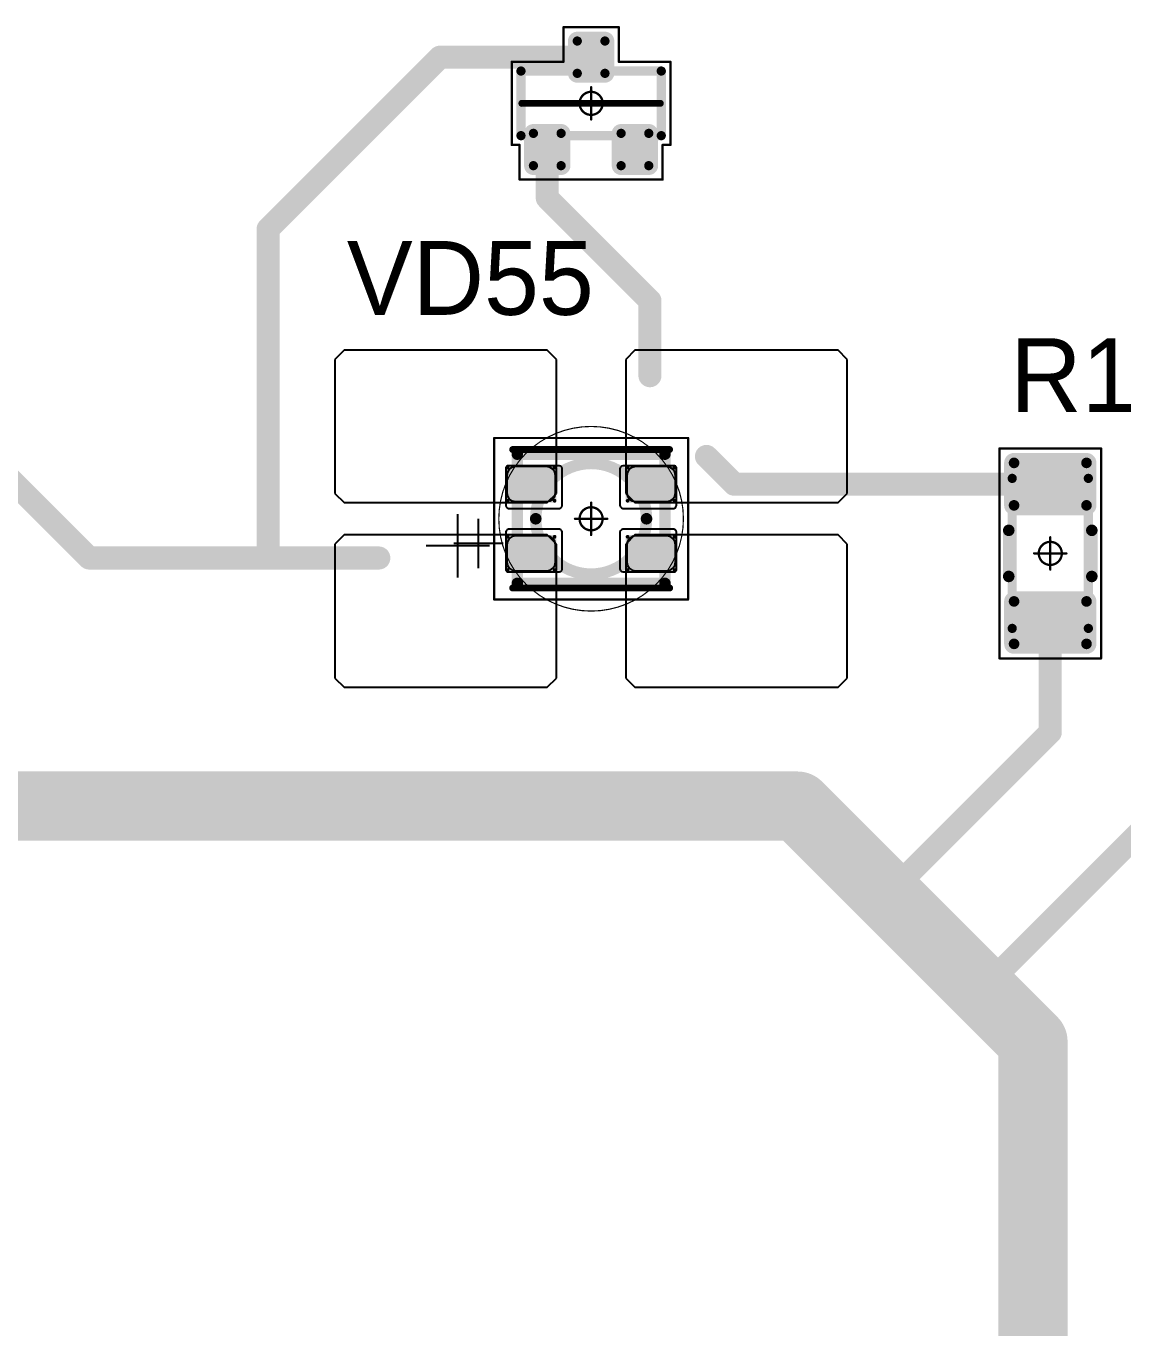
# Model space of a CAD drawing. Header units: millimetres. Extents: x 0 to 400, y 0 to 514.
# Drawn here: x 227.76 to 251.52, y 434.97 to 463.18 of the extents above; entities that cross this region are included whole.
import ezdxf

# ---------------------------------------------------------------- set-up
doc = ezdxf.new("R2010")
doc.units = ezdxf.units.MM
for name, color, linetype in [('Mechanical13', 56, 'Continuous'), ('Mechanical15', 56, 'Continuous'), ('Mechanical2', 216, 'Continuous'), ('TopLayer', 1, 'Continuous'), ('TopOverlay', 2, 'Continuous'), ('TopPaste', 8, 'Continuous'), ('TopSolder', 216, 'Continuous')]:
    doc.layers.add(name, color=color, linetype=linetype)

# ---------------------------------------------------------------- blocks, each defined once
blk = doc.blocks.new('SOT23_127')
at = {"layer": 'Mechanical13', "const_width": 0.2}
for points in [[(-0.7, 1.52), (0.7, 1.52)], [(-0.7, 1.52), (-0.7, -1.52)], [(0.7, 1.52), (0.7, -1.52)], [(-0.7, -1.52), (0.7, -1.52)]]:
    blk.add_lwpolyline(points, dxfattribs=at)
at = {"layer": 'Mechanical13', "const_width": 0.1}
for points in [[(-0.75, 1.52, 1), (-0.65, 1.52, 1)], [(-0.75, 1.52, 1), (-0.65, 1.52, 1)], [(0.65, 1.52, 1), (0.75, 1.52, 1)], [(0.65, 1.52, 1), (0.75, 1.52, 1)], [(-0.75, -1.52, 1), (-0.65, -1.52, 1)], [(-0.75, -1.52, 1), (-0.65, -1.52, 1)], [(0.65, -1.52, 1), (0.75, -1.52, 1)], [(0.65, -1.52, 1), (0.75, -1.52, 1)]]:
    blk.add_lwpolyline(points, format="xyb", close=True, dxfattribs=at)
at = {"layer": 'Mechanical15', "const_width": 0.05}
for points in [[(-0.9, 1.72), (-0.9, 1.55)], [(-0.9, 1.72), (0.9, 1.72)], [(0.9, 1.72), (0.9, 0.6)], [(-1.65, 1.55), (-1.65, -1.55)], [(-1.65, 1.55), (-0.9, 1.55)], [(0.9, 0.6), (1.65, 0.6)], [(1.65, 0.6), (1.65, -0.6)], [(0, 0.35), (0, -0.35)], [(-0.35, 0), (0.35, 0)], [(0.9, -0.6), (1.65, -0.6)], [(0.9, -0.6), (0.9, -1.72)], [(-1.65, -1.55), (-0.9, -1.55)], [(-0.9, -1.55), (-0.9, -1.72)], [(-0.9, -1.72), (0.9, -1.72)]]:
    blk.add_lwpolyline(points, dxfattribs=at)
at = {"layer": 'Mechanical15'}
for points, const_width in [([(-0.913, 1.72, 1), (-0.888, 1.72, 1)], 0.025), ([(-0.913, 1.72, 1), (-0.888, 1.72, 1)], 0.025), ([(0.888, 1.72, 1), (0.913, 1.72, 1)], 0.025), ([(0.888, 1.72, 1), (0.913, 1.72, 1)], 0.025), ([(-1.662, 1.55, 1), (-1.637, 1.55, 1)], 0.025), ([(-1.662, 1.55, 1), (-1.637, 1.55, 1)], 0.025), ([(-0.913, 1.55, 1), (-0.888, 1.55, 1)], 0.025), ([(-0.913, 1.55, 1), (-0.888, 1.55, 1)], 0.025), ([(0.888, 0.6, 1), (0.913, 0.6, 1)], 0.025), ([(0.888, 0.6, 1), (0.913, 0.6, 1)], 0.025), ([(1.637, 0.6, 1), (1.662, 0.6, 1)], 0.025), ([(1.637, 0.6, 1), (1.662, 0.6, 1)], 0.025), ([(-0.012, 0.35, 1), (0.012, 0.35, 1)], 0.025), ([(-0.362, 0, 1), (-0.337, 0, 1)], 0.025), ([(0.25, 0, 1), (-0.25, 0, 1)], 0.05), ([(-0.262, 0, 1), (-0.238, 0, 1)], 0.025), ([(0.238, 0, 1), (0.262, 0, 1)], 0.025), ([(0.337, 0, 1), (0.362, 0, 1)], 0.025), ([(-0.012, -0.35, 1), (0.012, -0.35, 1)], 0.025), ([(0.888, -0.6, 1), (0.913, -0.6, 1)], 0.025), ([(0.888, -0.6, 1), (0.913, -0.6, 1)], 0.025), ([(1.637, -0.6, 1), (1.662, -0.6, 1)], 0.025), ([(1.637, -0.6, 1), (1.662, -0.6, 1)], 0.025), ([(-1.662, -1.55, 1), (-1.637, -1.55, 1)], 0.025), ([(-1.662, -1.55, 1), (-1.637, -1.55, 1)], 0.025), ([(-0.913, -1.55, 1), (-0.888, -1.55, 1)], 0.025), ([(-0.913, -1.55, 1), (-0.888, -1.55, 1)], 0.025), ([(-0.913, -1.72, 1), (-0.888, -1.72, 1)], 0.025), ([(-0.913, -1.72, 1), (-0.888, -1.72, 1)], 0.025), ([(0.888, -1.72, 1), (0.913, -1.72, 1)], 0.025), ([(0.888, -1.72, 1), (0.913, -1.72, 1)], 0.025)]:
    blk.add_lwpolyline(points, format="xyb", close=True, dxfattribs=dict(at, const_width=const_width))
at = {"layer": 'TopLayer', "const_width": 0.1}
for points in [[(-1.4, 1.25, 1), (-1.3, 1.25, 1)], [(-0.7, 1.25, 1), (-0.6, 1.25, 1)], [(-1.4, 0.65, 1), (-1.3, 0.65, 1)], [(-0.7, 0.65, 1), (-0.6, 0.65, 1)], [(0.6, 0.3, 1), (0.7, 0.3, 1)], [(1.3, 0.3, 1), (1.4, 0.3, 1)], [(0.6, -0.3, 1), (0.7, -0.3, 1)], [(1.3, -0.3, 1), (1.4, -0.3, 1)], [(-1.4, -0.65, 1), (-1.3, -0.65, 1)], [(-0.7, -0.65, 1), (-0.6, -0.65, 1)], [(-1.4, -1.25, 1), (-1.3, -1.25, 1)], [(-0.7, -1.25, 1), (-0.6, -1.25, 1)]]:
    blk.add_lwpolyline(points, format="xyb", close=True, dxfattribs=at)
at = {"layer": 'TopLayer'}
for points in [[(-1.45, 1.25), (-1.45, 0.65), (-0.55, 1.25), (-0.55, 0.65)], [(-1.35, 1.35), (-1.35, 0.55), (-0.65, 1.35), (-0.65, 0.55)], [(0.55, 0.3), (0.55, -0.3), (1.45, 0.3), (1.45, -0.3)], [(0.65, 0.4), (0.65, -0.4), (1.35, 0.4), (1.35, -0.4)], [(-1.35, -0.55), (-1.35, -1.35), (-0.65, -0.55), (-0.65, -1.35)], [(-1.45, -0.65), (-1.45, -1.25), (-0.55, -0.65), (-0.55, -1.25)]]:
    blk.add_solid(points, dxfattribs=at)
at = {"layer": 'TopOverlay', "const_width": 0.15}
blk.add_lwpolyline([(0, 1.5), (0, -1.5)], dxfattribs=at)
at = {"layer": 'TopOverlay', "const_width": 0.075}
for points in [[(-0.038, 1.5, 1), (0.038, 1.5, 1)], [(-0.038, -1.5, 1), (0.038, -1.5, 1)]]:
    blk.add_lwpolyline(points, format="xyb", close=True, dxfattribs=at)
at = {"layer": 'TopPaste', "const_width": 0.075}
for points in [[(-1.387, 1.25, 1), (-1.313, 1.25, 1)], [(-0.687, 1.25, 1), (-0.613, 1.25, 1)], [(-1.387, 0.65, 1), (-1.313, 0.65, 1)], [(-0.687, 0.65, 1), (-0.613, 0.65, 1)], [(0.613, 0.3, 1), (0.687, 0.3, 1)], [(1.313, 0.3, 1), (1.387, 0.3, 1)], [(0.613, -0.3, 1), (0.687, -0.3, 1)], [(1.313, -0.3, 1), (1.387, -0.3, 1)], [(-1.387, -0.65, 1), (-1.313, -0.65, 1)], [(-0.687, -0.65, 1), (-0.613, -0.65, 1)], [(-1.387, -1.25, 1), (-1.313, -1.25, 1)], [(-0.687, -1.25, 1), (-0.613, -1.25, 1)]]:
    blk.add_lwpolyline(points, format="xyb", close=True, dxfattribs=at)
at = {"layer": 'TopPaste'}
for points in [[(-1.425, 1.25), (-1.425, 0.65), (-0.575, 1.25), (-0.575, 0.65)], [(-1.35, 1.325), (-1.35, 0.575), (-0.65, 1.325), (-0.65, 0.575)], [(0.575, 0.3), (0.575, -0.3), (1.425, 0.3), (1.425, -0.3)], [(0.65, 0.375), (0.65, -0.375), (1.35, 0.375), (1.35, -0.375)], [(-1.425, -0.65), (-1.425, -1.25), (-0.575, -0.65), (-0.575, -1.25)], [(-1.35, -0.575), (-1.35, -1.325), (-0.65, -0.575), (-0.65, -1.325)]]:
    blk.add_solid(points, dxfattribs=at)
at = {"layer": 'TopSolder', "const_width": 0.202}
for points in [[(-1.451, 1.25, 1), (-1.249, 1.25, 1)], [(-0.751, 1.25, 1), (-0.549, 1.25, 1)], [(-1.451, 0.65, 1), (-1.249, 0.65, 1)], [(-0.751, 0.65, 1), (-0.549, 0.65, 1)], [(0.549, 0.3, 1), (0.751, 0.3, 1)], [(1.249, 0.3, 1), (1.451, 0.3, 1)], [(0.549, -0.3, 1), (0.751, -0.3, 1)], [(1.249, -0.3, 1), (1.451, -0.3, 1)], [(-1.451, -0.65, 1), (-1.249, -0.65, 1)], [(-0.751, -0.65, 1), (-0.549, -0.65, 1)], [(-1.451, -1.25, 1), (-1.249, -1.25, 1)], [(-0.751, -1.25, 1), (-0.549, -1.25, 1)]]:
    blk.add_lwpolyline(points, format="xyb", close=True, dxfattribs=at)
at = {"layer": 'TopSolder'}
for points in [[(-1.35, 1.452), (-1.35, 0.448), (-0.65, 1.452), (-0.65, 0.448)], [(-1.552, 1.25), (-1.552, 0.65), (-0.448, 1.25), (-0.448, 0.65)], [(0.448, 0.3), (0.448, -0.3), (1.552, 0.3), (1.552, -0.3)], [(0.65, 0.502), (0.65, -0.502), (1.35, 0.502), (1.35, -0.502)], [(-1.35, -0.448), (-1.35, -1.452), (-0.65, -0.448), (-0.65, -1.452)], [(-1.552, -0.65), (-1.552, -1.25), (-0.448, -0.65), (-0.448, -1.25)]]:
    blk.add_solid(points, dxfattribs=at)
blk = doc.blocks.new('E65F_300')
at = {"layer": 'Mechanical13'}
for p, q in [((2.441, 1.071), (2.441, 0)), ((1.905, 0.536), (2.976, 0.536))]:
    blk.add_line(p, q, dxfattribs=at)
at = {"layer": 'Mechanical13', "const_width": 0.25}
for points in [[(-1.6, 1.4), (-1.6, -1.4)], [(1.6, 1.4), (-1.6, 1.4)], [(1.6, 1.4), (1.6, -1.4)], [(1.6, -1.4), (-1.6, -1.4)]]:
    blk.add_lwpolyline(points, dxfattribs=at)
at = {"layer": 'Mechanical13'}
for points, const_width in [([(-1.663, 1.4, 1), (-1.538, 1.4, 1)], 0.125), ([(-1.663, 1.4, 1), (-1.538, 1.4, 1)], 0.125), ([(1.537, 1.4, 1), (1.662, 1.4, 1)], 0.125), ([(1.537, 1.4, 1), (1.662, 1.4, 1)], 0.125), ([(1.2, 0, 1), (-1.2, 0, 1)], 0.25), ([(-1.263, 0, 1), (-1.138, 0, 1)], 0.125), ([(1.137, 0, 1), (1.262, 0, 1)], 0.125), ([(-1.663, -1.4, 1), (-1.538, -1.4, 1)], 0.125), ([(-1.663, -1.4, 1), (-1.538, -1.4, 1)], 0.125), ([(1.537, -1.4, 1), (1.662, -1.4, 1)], 0.125), ([(1.537, -1.4, 1), (1.662, -1.4, 1)], 0.125)]:
    blk.add_lwpolyline(points, format="xyb", close=True, dxfattribs=dict(at, const_width=const_width))
at = {"layer": 'Mechanical15', "const_width": 0.05}
for points in [[(2.1, 1.75), (-2.1, 1.75)], [(-2.1, 1.75), (-2.1, -1.75)], [(2.1, 1.75), (2.1, -1.75)], [(0, 0.35), (0, -0.35)], [(0, 0.35), (0, -0.35)], [(0.35, 0), (-0.35, 0)], [(0.35, 0), (-0.35, 0)], [(2.1, -1.75), (-2.1, -1.75)]]:
    blk.add_lwpolyline(points, dxfattribs=at)
at = {"layer": 'Mechanical15'}
for points, const_width in [([(-2.113, 1.75, 1), (-2.088, 1.75, 1)], 0.025), ([(-2.113, 1.75, 1), (-2.088, 1.75, 1)], 0.025), ([(2.087, 1.75, 1), (2.112, 1.75, 1)], 0.025), ([(2.087, 1.75, 1), (2.112, 1.75, 1)], 0.025), ([(-0.013, 0.35, 1), (0.012, 0.35, 1)], 0.025), ([(-0.013, 0.35, 1), (0.012, 0.35, 1)], 0.025), ([(-0.363, 0, 1), (-0.338, 0, 1)], 0.025), ([(-0.363, 0, 1), (-0.338, 0, 1)], 0.025), ([(0.25, 0, 1), (-0.25, 0, 1)], 0.05), ([(0.25, 0, 1), (-0.25, 0, 1)], 0.05), ([(-0.263, 0, 1), (-0.238, 0, 1)], 0.025), ([(-0.263, 0, 1), (-0.238, 0, 1)], 0.025), ([(0.237, 0, 1), (0.262, 0, 1)], 0.025), ([(0.237, 0, 1), (0.262, 0, 1)], 0.025), ([(0.337, 0, 1), (0.362, 0, 1)], 0.025), ([(0.337, 0, 1), (0.362, 0, 1)], 0.025), ([(-0.013, -0.35, 1), (0.012, -0.35, 1)], 0.025), ([(-0.013, -0.35, 1), (0.012, -0.35, 1)], 0.025), ([(-2.113, -1.75, 1), (-2.088, -1.75, 1)], 0.025), ([(-2.113, -1.75, 1), (-2.088, -1.75, 1)], 0.025), ([(2.087, -1.75, 1), (2.112, -1.75, 1)], 0.025), ([(2.087, -1.75, 1), (2.112, -1.75, 1)], 0.025)]:
    blk.add_lwpolyline(points, format="xyb", close=True, dxfattribs=dict(at, const_width=const_width))
at = {"layer": 'TopLayer'}
for p, q in [((-5.35, 3.65), (-5.55, 3.45)), ((-5.55, 3.45), (-5.55, 3.45)), ((-5.55, 3.45), (-5.55, 0.55)), ((-0.95, 3.65), (-5.35, 3.65)), ((-5.35, 3.65), (-5.35, 3.65)), ((-0.75, 3.45), (-0.95, 3.65)), ((-0.75, 0.55), (-0.75, 3.45)), ((0.95, 3.65), (0.75, 3.45)), ((0.75, 3.45), (0.75, 3.45)), ((0.75, 3.45), (0.75, 0.55)), ((5.35, 3.65), (0.95, 3.65)), ((0.95, 3.65), (0.95, 3.65)), ((5.55, 3.45), (5.35, 3.65)), ((5.55, 0.55), (5.55, 3.45)), ((-5.55, 0.55), (-5.35, 0.35)), ((-5.35, 0.35), (-0.95, 0.35)), ((-0.95, 0.35), (-0.75, 0.55)), ((0.75, 0.55), (0.95, 0.35)), ((0.95, 0.35), (5.35, 0.35)), ((5.35, 0.35), (5.55, 0.55)), ((-5.35, -0.35), (-5.55, -0.55)), ((-5.55, -0.55), (-5.55, -0.55)), ((-5.55, -0.55), (-5.55, -3.45)), ((-0.95, -0.35), (-5.35, -0.35)), ((-5.35, -0.35), (-5.35, -0.35)), ((-0.75, -0.55), (-0.95, -0.35)), ((-0.75, -3.45), (-0.75, -0.55)), ((0.95, -0.35), (0.75, -0.55)), ((0.75, -0.55), (0.75, -0.55)), ((0.75, -0.55), (0.75, -3.45)), ((5.35, -0.35), (0.95, -0.35)), ((0.95, -0.35), (0.95, -0.35)), ((5.55, -0.55), (5.35, -0.35)), ((5.55, -3.45), (5.55, -0.55)), ((-5.55, -3.45), (-5.35, -3.65)), ((-5.35, -3.65), (-0.95, -3.65)), ((-0.95, -3.65), (-0.75, -3.45)), ((0.75, -3.45), (0.95, -3.65)), ((0.95, -3.65), (5.35, -3.65)), ((5.35, -3.65), (5.55, -3.45))]:
    blk.add_line(p, q, dxfattribs=at)
at = {"layer": 'TopLayer', "const_width": 0.04}
for points in [[(-1.83, 1.11, 1), (-1.79, 1.11, 1)], [(-0.81, 1.11, 1), (-0.77, 1.11, 1)], [(0.77, 1.11, 1), (0.81, 1.11, 1)], [(1.79, 1.11, 1), (1.83, 1.11, 1)], [(-1.83, 0.39, 1), (-1.79, 0.39, 1)], [(-0.81, 0.39, 1), (-0.77, 0.39, 1)], [(0.77, 0.39, 1), (0.81, 0.39, 1)], [(1.79, 0.39, 1), (1.83, 0.39, 1)], [(-1.83, -0.39, 1), (-1.79, -0.39, 1)], [(-0.81, -0.39, 1), (-0.77, -0.39, 1)], [(0.77, -0.39, 1), (0.81, -0.39, 1)], [(1.79, -0.39, 1), (1.83, -0.39, 1)], [(-1.83, -1.11, 1), (-1.79, -1.11, 1)], [(-0.81, -1.11, 1), (-0.77, -1.11, 1)], [(0.77, -1.11, 1), (0.81, -1.11, 1)], [(1.79, -1.11, 1), (1.83, -1.11, 1)]]:
    blk.add_lwpolyline(points, format="xyb", close=True, dxfattribs=at)
at = {"layer": 'TopLayer'}
for points in [[(-1.81, 1.15), (-1.81, 0.35), (-0.79, 1.15), (-0.79, 0.35)], [(0.79, 1.15), (0.79, 0.35), (1.81, 1.15), (1.81, 0.35)], [(-1.85, 1.11), (-1.85, 0.39), (-0.75, 1.11), (-0.75, 0.39)], [(0.75, 1.11), (0.75, 0.39), (1.85, 1.11), (1.85, 0.39)], [(-1.85, -0.39), (-1.85, -1.11), (-0.75, -0.39), (-0.75, -1.11)], [(-1.81, -0.35), (-1.81, -1.15), (-0.79, -0.35), (-0.79, -1.15)], [(0.75, -0.39), (0.75, -1.11), (1.85, -0.39), (1.85, -1.11)], [(0.79, -0.35), (0.79, -1.15), (1.81, -0.35), (1.81, -1.15)]]:
    blk.add_solid(points, dxfattribs=at)
at = {"layer": 'TopOverlay'}
for p, q in [((2.886, 1.271), (2.886, -0.1)), ((2.2, 0.586), (3.571, 0.586))]:
    blk.add_line(p, q, dxfattribs=at)
at = {"layer": 'TopOverlay', "const_width": 0.15}
for points in [[(1.7, 1.5), (-1.7, 1.5)], [(1.7, -1.5), (-1.7, -1.5)]]:
    blk.add_lwpolyline(points, dxfattribs=at)
at = {"layer": 'TopOverlay', "const_width": 0.075}
for points in [[(-1.738, 1.5, 1), (-1.663, 1.5, 1)], [(1.662, 1.5, 1), (1.737, 1.5, 1)], [(-1.738, -1.5, 1), (-1.663, -1.5, 1)], [(1.662, -1.5, 1), (1.737, -1.5, 1)]]:
    blk.add_lwpolyline(points, format="xyb", close=True, dxfattribs=at)
at = {"layer": 'TopPaste'}
for p, q in [((-1.638, 1.129), (-1.711, 1.114)), ((-0.963, 1.129), (-1.638, 1.129)), ((-0.889, 1.114), (-0.963, 1.129)), ((0.962, 1.129), (0.889, 1.114)), ((1.637, 1.129), (0.962, 1.129)), ((1.711, 1.114), (1.637, 1.129)), ((-1.814, 1.011), (-1.829, 0.938)), ((-1.829, 0.938), (-1.829, 0.563)), ((-1.773, 1.073), (-1.814, 1.011)), ((-1.711, 1.114), (-1.773, 1.073)), ((-0.827, 1.073), (-0.889, 1.114)), ((-0.786, 1.011), (-0.827, 1.073)), ((-0.771, 0.938), (-0.786, 1.011)), ((-0.771, 0.563), (-0.771, 0.938)), ((0.786, 1.011), (0.771, 0.938)), ((0.771, 0.938), (0.771, 0.563)), ((0.827, 1.073), (0.786, 1.011)), ((0.889, 1.114), (0.827, 1.073)), ((1.773, 1.073), (1.711, 1.114)), ((1.814, 1.011), (1.773, 1.073)), ((1.829, 0.938), (1.814, 1.011)), ((1.829, 0.563), (1.829, 0.938)), ((-1.829, 0.563), (-1.814, 0.489)), ((-1.814, 0.489), (-1.773, 0.427)), ((-1.773, 0.427), (-1.711, 0.386)), ((-1.711, 0.386), (-1.638, 0.371)), ((-1.638, 0.371), (-0.963, 0.371)), ((-0.963, 0.371), (-0.889, 0.386)), ((-0.889, 0.386), (-0.827, 0.427)), ((-0.827, 0.427), (-0.786, 0.489)), ((-0.786, 0.489), (-0.771, 0.563)), ((0.771, 0.563), (0.786, 0.489)), ((0.786, 0.489), (0.827, 0.427)), ((0.827, 0.427), (0.889, 0.386)), ((0.889, 0.386), (0.962, 0.371)), ((0.962, 0.371), (1.637, 0.371)), ((1.637, 0.371), (1.711, 0.386)), ((1.711, 0.386), (1.773, 0.427)), ((1.773, 0.427), (1.814, 0.489)), ((1.814, 0.489), (1.829, 0.563)), ((-1.814, -0.489), (-1.829, -0.563)), ((-1.829, -0.563), (-1.829, -0.938)), ((-1.773, -0.427), (-1.814, -0.489)), ((-1.711, -0.386), (-1.773, -0.427)), ((-1.638, -0.371), (-1.711, -0.386)), ((-0.963, -0.371), (-1.638, -0.371)), ((-0.889, -0.386), (-0.963, -0.371)), ((-0.827, -0.427), (-0.889, -0.386)), ((-0.786, -0.489), (-0.827, -0.427)), ((-0.771, -0.563), (-0.786, -0.489)), ((-0.771, -0.938), (-0.771, -0.563)), ((0.786, -0.489), (0.771, -0.563)), ((0.771, -0.563), (0.771, -0.938)), ((0.827, -0.427), (0.786, -0.489)), ((0.889, -0.386), (0.827, -0.427)), ((0.962, -0.371), (0.889, -0.386)), ((1.637, -0.371), (0.962, -0.371)), ((1.711, -0.386), (1.637, -0.371)), ((1.773, -0.427), (1.711, -0.386)), ((1.814, -0.489), (1.773, -0.427)), ((1.829, -0.563), (1.814, -0.489)), ((1.829, -0.938), (1.829, -0.563)), ((-1.829, -0.938), (-1.814, -1.011)), ((-1.814, -1.011), (-1.773, -1.073)), ((-1.773, -1.073), (-1.711, -1.114)), ((-1.711, -1.114), (-1.638, -1.129)), ((-0.963, -1.129), (-0.889, -1.114)), ((-0.889, -1.114), (-0.827, -1.073)), ((-0.827, -1.073), (-0.786, -1.011)), ((-0.786, -1.011), (-0.771, -0.938)), ((0.771, -0.938), (0.786, -1.011)), ((0.786, -1.011), (0.827, -1.073)), ((0.827, -1.073), (0.889, -1.114)), ((0.889, -1.114), (0.962, -1.129)), ((1.637, -1.129), (1.711, -1.114)), ((1.711, -1.114), (1.773, -1.073)), ((1.773, -1.073), (1.814, -1.011)), ((1.814, -1.011), (1.829, -0.938)), ((-1.638, -1.129), (-0.963, -1.129)), ((0.962, -1.129), (1.637, -1.129))]:
    blk.add_line(p, q, dxfattribs=at)
at = {"layer": 'TopSolder'}
for p, q in [((-1.842, 1.129), (-1.85, 1.111)), ((-1.828, 1.143), (-1.842, 1.129)), ((-1.81, 1.151), (-1.828, 1.143)), ((-1.8, 1.151), (-1.81, 1.151)), ((-0.7, 1.151), (-1.8, 1.151)), ((-0.685, 1.151), (-0.7, 1.151)), ((-0.7, 1.151), (-0.7, 1.151)), ((-0.658, 1.139), (-0.685, 1.151)), ((-0.636, 1.118), (-0.658, 1.139)), ((0.657, 1.139), (0.636, 1.118)), ((0.685, 1.151), (0.657, 1.139)), ((0.7, 1.151), (0.685, 1.151)), ((1.8, 1.151), (0.7, 1.151)), ((1.81, 1.151), (1.8, 1.151)), ((1.8, 1.151), (1.8, 1.151)), ((1.828, 1.143), (1.81, 1.151)), ((1.842, 1.129), (1.828, 1.143)), ((1.85, 1.111), (1.842, 1.129)), ((-1.85, 1.111), (-1.85, 1.101)), ((-1.85, 1.101), (-1.85, 1.101)), ((-1.85, 1.101), (-1.85, 0.301)), ((-0.625, 1.09), (-0.636, 1.118)), ((-0.625, 1.076), (-0.625, 1.09)), ((-0.625, 0.301), (-0.625, 1.076)), ((0.636, 1.118), (0.625, 1.09)), ((0.625, 1.09), (0.625, 1.076)), ((0.625, 1.076), (0.625, 1.076)), ((0.625, 1.076), (0.625, 0.301)), ((1.85, 1.101), (1.85, 1.111)), ((1.85, 0.301), (1.85, 1.101)), ((-1.85, 0.301), (-1.85, 0.286)), ((-1.85, 0.286), (-1.839, 0.258)), ((-0.636, 0.258), (-0.625, 0.286)), ((-0.625, 0.286), (-0.625, 0.301)), ((-0.625, 0.301), (-0.625, 0.301)), ((0.625, 0.301), (0.625, 0.286)), ((0.625, 0.286), (0.636, 0.258)), ((1.839, 0.258), (1.85, 0.286)), ((1.85, 0.286), (1.85, 0.301)), ((1.85, 0.301), (1.85, 0.301)), ((-1.839, 0.258), (-1.818, 0.237)), ((-1.818, 0.237), (-1.79, 0.226)), ((-1.79, 0.226), (-1.775, 0.226)), ((-1.775, 0.226), (-1.775, 0.226)), ((-1.775, 0.226), (-0.7, 0.226)), ((-0.7, 0.226), (-0.685, 0.226)), ((-0.685, 0.226), (-0.658, 0.237)), ((-0.658, 0.237), (-0.636, 0.258)), ((0.636, 0.258), (0.657, 0.237)), ((0.657, 0.237), (0.685, 0.226)), ((0.685, 0.226), (0.7, 0.226)), ((0.7, 0.226), (0.7, 0.226)), ((0.7, 0.226), (1.775, 0.226)), ((1.775, 0.226), (1.79, 0.226)), ((1.79, 0.226), (1.817, 0.237)), ((1.817, 0.237), (1.839, 0.258)), ((-1.839, -0.257), (-1.85, -0.285)), ((-1.818, -0.236), (-1.839, -0.257)), ((-1.79, -0.224), (-1.818, -0.236)), ((-1.775, -0.224), (-1.79, -0.224)), ((-0.7, -0.224), (-1.775, -0.224)), ((-0.685, -0.224), (-0.7, -0.224)), ((-0.7, -0.224), (-0.7, -0.224)), ((-0.658, -0.236), (-0.685, -0.224)), ((-0.636, -0.257), (-0.658, -0.236)), ((-0.625, -0.285), (-0.636, -0.257)), ((0.636, -0.257), (0.625, -0.285)), ((0.657, -0.236), (0.636, -0.257)), ((0.685, -0.224), (0.657, -0.236)), ((0.7, -0.224), (0.685, -0.224)), ((1.775, -0.224), (0.7, -0.224)), ((1.79, -0.224), (1.775, -0.224)), ((1.775, -0.224), (1.775, -0.224)), ((1.817, -0.236), (1.79, -0.224)), ((1.839, -0.257), (1.817, -0.236)), ((1.85, -0.285), (1.839, -0.257)), ((-1.85, -0.285), (-1.85, -0.299)), ((-1.85, -0.299), (-1.85, -0.299)), ((-1.85, -0.299), (-1.85, -1.099)), ((-0.625, -0.299), (-0.625, -0.285)), ((-0.625, -1.074), (-0.625, -0.299)), ((0.625, -0.285), (0.625, -0.299)), ((0.625, -0.299), (0.625, -0.299)), ((0.625, -0.299), (0.625, -1.074)), ((1.85, -0.299), (1.85, -0.285)), ((1.85, -1.099), (1.85, -0.299)), ((-1.85, -1.099), (-1.85, -1.109)), ((-1.85, -1.109), (-1.842, -1.128)), ((-1.842, -1.128), (-1.828, -1.142)), ((-0.658, -1.138), (-0.636, -1.117)), ((-0.636, -1.117), (-0.625, -1.089)), ((-0.625, -1.089), (-0.625, -1.074)), ((-0.625, -1.074), (-0.625, -1.074)), ((0.625, -1.074), (0.625, -1.089)), ((0.625, -1.089), (0.636, -1.117)), ((0.636, -1.117), (0.657, -1.138)), ((1.828, -1.142), (1.842, -1.128)), ((1.842, -1.128), (1.85, -1.109)), ((1.85, -1.109), (1.85, -1.099)), ((1.85, -1.099), (1.85, -1.099)), ((-1.828, -1.142), (-1.81, -1.149)), ((-1.81, -1.149), (-1.8, -1.149)), ((-1.8, -1.149), (-0.7, -1.149)), ((-1.8, -1.149), (-1.8, -1.149)), ((-0.7, -1.149), (-0.685, -1.149)), ((-0.685, -1.149), (-0.658, -1.138)), ((0.657, -1.138), (0.685, -1.149)), ((0.685, -1.149), (0.7, -1.149)), ((0.7, -1.149), (1.8, -1.149)), ((0.7, -1.149), (0.7, -1.149)), ((1.8, -1.149), (1.81, -1.149)), ((1.81, -1.149), (1.828, -1.142))]:
    blk.add_line(p, q, dxfattribs=at)
blk = doc.blocks.new('RC1206S_381')
at = {"layer": 'Mechanical13', "const_width": 0.2}
for points in [[(-1.625, -0.825), (-1.625, 0.825)], [(1.625, 0.825), (-1.625, 0.825)], [(1.625, -0.825), (1.625, 0.825)], [(1.625, -0.825), (-1.625, -0.825)]]:
    blk.add_lwpolyline(points, dxfattribs=at)
at = {"layer": 'Mechanical13', "const_width": 0.1}
for points in [[(-1.675, 0.825, 1), (-1.575, 0.825, 1)], [(-1.675, 0.825, 1), (-1.575, 0.825, 1)], [(1.575, 0.825, 1), (1.675, 0.825, 1)], [(1.575, 0.825, 1), (1.675, 0.825, 1)], [(-1.675, -0.825, 1), (-1.575, -0.825, 1)], [(-1.675, -0.825, 1), (-1.575, -0.825, 1)], [(1.575, -0.825, 1), (1.675, -0.825, 1)], [(1.575, -0.825, 1), (1.675, -0.825, 1)]]:
    blk.add_lwpolyline(points, format="xyb", close=True, dxfattribs=at)
at = {"layer": 'Mechanical15', "const_width": 0.05}
for points in [[(-2.275, -1.1), (-2.275, 1.1)], [(2.275, 1.1), (-2.275, 1.1)], [(2.275, -1.1), (2.275, 1.1)], [(0, -0.35), (0, 0.35)], [(0.35, 0), (-0.35, 0)], [(2.275, -1.1), (-2.275, -1.1)]]:
    blk.add_lwpolyline(points, dxfattribs=at)
at = {"layer": 'Mechanical15'}
for points, const_width in [([(-2.287, 1.1, 1), (-2.262, 1.1, 1)], 0.025), ([(-2.287, 1.1, 1), (-2.262, 1.1, 1)], 0.025), ([(2.262, 1.1, 1), (2.287, 1.1, 1)], 0.025), ([(2.262, 1.1, 1), (2.287, 1.1, 1)], 0.025), ([(-0.012, 0.35, 1), (0.012, 0.35, 1)], 0.025), ([(-0.362, 0, 1), (-0.337, 0, 1)], 0.025), ([(0.25, 0, 1), (-0.25, 0, 1)], 0.05), ([(-0.262, 0, 1), (-0.238, 0, 1)], 0.025), ([(0.238, 0, 1), (0.262, 0, 1)], 0.025), ([(0.337, 0, 1), (0.362, 0, 1)], 0.025), ([(-0.012, -0.35, 1), (0.012, -0.35, 1)], 0.025), ([(-2.287, -1.1, 1), (-2.262, -1.1, 1)], 0.025), ([(-2.287, -1.1, 1), (-2.262, -1.1, 1)], 0.025), ([(2.262, -1.1, 1), (2.287, -1.1, 1)], 0.025), ([(2.262, -1.1, 1), (2.287, -1.1, 1)], 0.025)]:
    blk.add_lwpolyline(points, format="xyb", close=True, dxfattribs=dict(at, const_width=const_width))
at = {"layer": 'TopLayer', "const_width": 0.115}
for points in [[(-2.018, 0.785, 1), (-1.903, 0.785, 1)], [(-1.098, 0.785, 1), (-0.983, 0.785, 1)], [(0.983, 0.785, 1), (1.098, 0.785, 1)], [(1.903, 0.785, 1), (2.018, 0.785, 1)], [(-2.018, -0.785, 1), (-1.903, -0.785, 1)], [(-1.098, -0.785, 1), (-0.983, -0.785, 1)], [(0.983, -0.785, 1), (1.098, -0.785, 1)], [(1.903, -0.785, 1), (2.018, -0.785, 1)]]:
    blk.add_lwpolyline(points, format="xyb", close=True, dxfattribs=at)
at = {"layer": 'TopLayer'}
for points in [[(-1.96, -0.9), (-1.04, -0.9), (-1.96, 0.9), (-1.04, 0.9)], [(1.04, -0.9), (1.96, -0.9), (1.04, 0.9), (1.96, 0.9)], [(-2.075, -0.785), (-0.925, -0.785), (-2.075, 0.785), (-0.925, 0.785)], [(0.925, -0.785), (2.075, -0.785), (0.925, 0.785), (2.075, 0.785)]]:
    blk.add_solid(points, dxfattribs=at)
at = {"layer": 'TopOverlay', "const_width": 0.25}
for points in [[(0.5, 0.9), (-0.5, 0.9)], [(0.5, -0.9), (-0.5, -0.9)]]:
    blk.add_lwpolyline(points, dxfattribs=at)
at = {"layer": 'TopOverlay', "const_width": 0.125}
for points in [[(-0.562, 0.9, 1), (-0.437, 0.9, 1)], [(0.437, 0.9, 1), (0.562, 0.9, 1)], [(-0.562, -0.9, 1), (-0.437, -0.9, 1)], [(0.437, -0.9, 1), (0.562, -0.9, 1)]]:
    blk.add_lwpolyline(points, format="xyb", close=True, dxfattribs=at)
at = {"layer": 'TopPaste', "const_width": 0.09}
for points in [[(-2.005, 0.785, 1), (-1.915, 0.785, 1)], [(-1.085, 0.785, 1), (-0.995, 0.785, 1)], [(0.995, 0.785, 1), (1.085, 0.785, 1)], [(1.915, 0.785, 1), (2.005, 0.785, 1)], [(-2.005, -0.785, 1), (-1.915, -0.785, 1)], [(-1.085, -0.785, 1), (-0.995, -0.785, 1)], [(0.995, -0.785, 1), (1.085, -0.785, 1)], [(1.915, -0.785, 1), (2.005, -0.785, 1)]]:
    blk.add_lwpolyline(points, format="xyb", close=True, dxfattribs=at)
at = {"layer": 'TopPaste'}
for points in [[(-1.96, -0.875), (-1.04, -0.875), (-1.96, 0.875), (-1.04, 0.875)], [(1.04, -0.875), (1.96, -0.875), (1.04, 0.875), (1.96, 0.875)], [(-2.05, -0.785), (-0.95, -0.785), (-2.05, 0.785), (-0.95, 0.785)], [(0.95, -0.785), (2.05, -0.785), (0.95, 0.785), (2.05, 0.785)]]:
    blk.add_solid(points, dxfattribs=at)
at = {"layer": 'TopSolder', "const_width": 0.215}
for points in [[(-2.068, 0.785, 1), (-1.853, 0.785, 1)], [(-1.148, 0.785, 1), (-0.933, 0.785, 1)], [(0.933, 0.785, 1), (1.148, 0.785, 1)], [(1.853, 0.785, 1), (2.068, 0.785, 1)], [(-2.068, -0.785, 1), (-1.853, -0.785, 1)], [(-1.148, -0.785, 1), (-0.933, -0.785, 1)], [(0.933, -0.785, 1), (1.148, -0.785, 1)], [(1.853, -0.785, 1), (2.068, -0.785, 1)]]:
    blk.add_lwpolyline(points, format="xyb", close=True, dxfattribs=at)
at = {"layer": 'TopSolder'}
for points in [[(-1.96, -1), (-1.04, -1), (-1.96, 1), (-1.04, 1)], [(1.04, -1), (1.96, -1), (1.04, 1), (1.96, 1)], [(-2.175, -0.785), (-0.825, -0.785), (-2.175, 0.785), (-0.825, 0.785)], [(0.825, -0.785), (2.175, -0.785), (0.825, 0.785), (2.175, 0.785)]]:
    blk.add_solid(points, dxfattribs=at)

msp = doc.modelspace()

# ---------------------------------------------------------------- linework, layer by layer
at = {"layer": 'Mechanical2'}
for points, const_width in [([(242, 452.5, 1), (238, 452.5, 1)], 0.0254), ([(240, 454.5, 1), (240, 454.5, 1)], 0.0005), ([(237.994, 452.5, 1), (238.006, 452.5, 1)], 0.0127), ([(238, 452.5, 1), (238, 452.5, 1)], 0.0005), ([(241.994, 452.5, 1), (242.006, 452.5, 1)], 0.0127), ([(242, 452.5, 1), (242, 452.5, 1)], 0.0005), ([(240, 450.5, 1), (240, 450.5, 1)], 0.0005)]:
    msp.add_lwpolyline(points, format="xyb", close=True, dxfattribs=dict(at, const_width=const_width))
at = {"layer": 'Mechanical2', "const_width": 0.001}
for points in [[(240, 450.5), (240, 454.5)], [(238, 452.5), (242, 452.5)]]:
    msp.add_lwpolyline(points, dxfattribs=at)
at = {"layer": 'TopLayer'}
for points, const_width in [([(233, 458.775), (236.725, 462.5)], 0.5), ([(236.725, 462.5), (240, 462.5)], 0.5), ([(239.05, 459.45), (239.05, 460.5)], 0.5), ([(239.05, 459.45), (241.275, 457.225)], 0.5), ([(233, 451.75), (233, 458.775)], 0.5), ([(241.275, 455.6), (241.275, 457.225)], 0.5), ([(226.775, 454), (229.125, 451.65)], 0.5), ([(242.5, 453.85), (243.1, 453.25)], 0.5), ([(243.1, 453.25), (249.95, 453.25)], 0.5), ([(229.125, 451.65), (235.4, 451.65)], 0.5), ([(233.9, 451.65), (235.4, 451.65)], 0.5), ([(249.95, 447.875), (249.95, 450.25)], 0.5), ([(246.65, 444.575), (249.95, 447.875)], 0.5), ([(190.05, 446.275), (244.475, 446.275)], 1.5), ([(244.475, 446.275), (246.175, 444.575)], 1.5), ([(248.463, 442.287), (252.325, 446.15)], 0.5), ([(246.175, 444.575), (248.463, 442.287)], 1.5), ([(246.175, 444.575), (246.65, 444.575)], 0.5), ([(248.463, 442.287), (249.575, 441.175)], 1.5), ([(249.575, 385.75), (249.575, 441.175)], 1.5)]:
    msp.add_lwpolyline(points, dxfattribs=dict(at, const_width=const_width))
for points, const_width in [([(236.6, 462.5, 1), (236.85, 462.5, 1)], 0.25), ([(236.6, 462.5, 1), (236.85, 462.5, 1)], 0.25), ([(239.875, 462.5, 1), (240.125, 462.5, 1)], 0.25), ([(238.925, 460.5, 1), (239.175, 460.5, 1)], 0.25), ([(238.925, 459.45, 1), (239.175, 459.45, 1)], 0.25), ([(238.925, 459.45, 1), (239.175, 459.45, 1)], 0.25), ([(232.875, 458.775, 1), (233.125, 458.775, 1)], 0.25), ([(232.875, 458.775, 1), (233.125, 458.775, 1)], 0.25), ([(241.15, 457.225, 1), (241.4, 457.225, 1)], 0.25), ([(241.15, 457.225, 1), (241.4, 457.225, 1)], 0.25), ([(241.15, 455.6, 1), (241.4, 455.6, 1)], 0.25), ([(242.375, 453.85, 1), (242.625, 453.85, 1)], 0.25), ([(242.975, 453.25, 1), (243.225, 453.25, 1)], 0.25), ([(242.975, 453.25, 1), (243.225, 453.25, 1)], 0.25), ([(249.825, 453.25, 1), (250.075, 453.25, 1)], 0.25), ([(229, 451.65, 1), (229.25, 451.65, 1)], 0.25), ([(229, 451.65, 1), (229.25, 451.65, 1)], 0.25), ([(232.875, 451.75, 1), (233.125, 451.75, 1)], 0.25), ([(233.775, 451.65, 1), (234.025, 451.65, 1)], 0.25), ([(235.275, 451.65, 1), (235.525, 451.65, 1)], 0.25), ([(235.275, 451.65, 1), (235.525, 451.65, 1)], 0.25), ([(249.825, 450.25, 1), (250.075, 450.25, 1)], 0.25), ([(249.825, 447.875, 1), (250.075, 447.875, 1)], 0.25), ([(249.825, 447.875, 1), (250.075, 447.875, 1)], 0.25), ([(244.1, 446.275, 1), (244.85, 446.275, 1)], 0.75), ([(244.1, 446.275, 1), (244.85, 446.275, 1)], 0.75), ([(245.8, 444.575, 1), (246.55, 444.575, 1)], 0.75), ([(245.8, 444.575, 1), (246.55, 444.575, 1)], 0.75), ([(246.05, 444.575, 1), (246.3, 444.575, 1)], 0.25), ([(246.525, 444.575, 1), (246.775, 444.575, 1)], 0.25), ([(246.525, 444.575, 1), (246.775, 444.575, 1)], 0.25), ([(248.087, 442.287, 1), (248.838, 442.287, 1)], 0.75), ([(248.087, 442.287, 1), (248.838, 442.287, 1)], 0.75), ([(248.338, 442.287, 1), (248.587, 442.287, 1)], 0.25), ([(249.2, 441.175, 1), (249.95, 441.175, 1)], 0.75), ([(249.2, 441.175, 1), (249.95, 441.175, 1)], 0.75)]:
    msp.add_lwpolyline(points, format="xyb", close=True, dxfattribs=dict(at, const_width=const_width))

# ---------------------------------------------------------------- block references
for name, p, rotation in [('SOT23_127', (240, 461.5), 90), ('E65F_300', (240, 452.5), 180), ('RC1206S_381', (249.95, 451.75), 270)]:
    msp.add_blockref(name, p, dxfattribs=dict(rotation=rotation))

# ---------------------------------------------------------------- texts
at = {"layer": 'TopOverlay'}
for s, p in [('VD55', (234.707, 456.918)), ('R11', (249.085, 454.811))]:
    msp.add_text(s, height=1.6, dxfattribs=at).set_placement(p)

doc.saveas('drawing.dxf')
